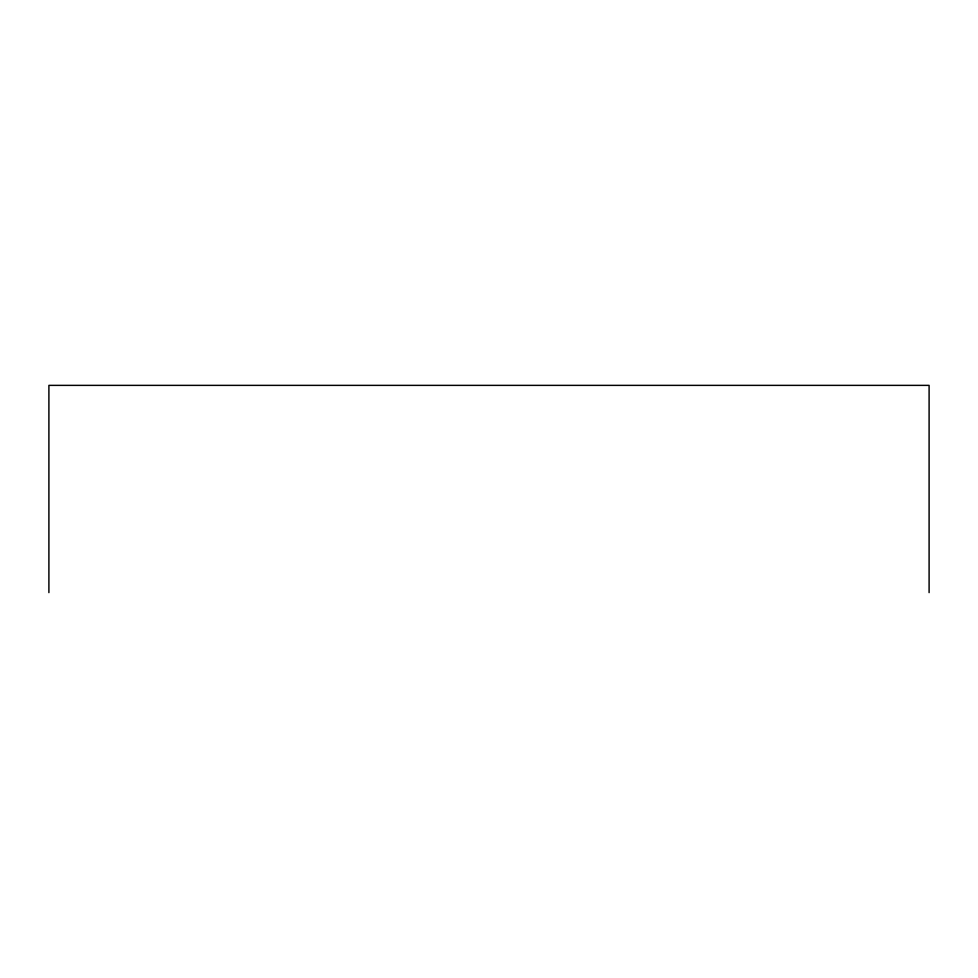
<?xml version="1.0" encoding="UTF-8"?>
<svg xmlns="http://www.w3.org/2000/svg" width="978" height="978" viewBox="0 0 978 978"><rect width="100%" height="100%" fill="white"/><g stroke="black" fill="none" stroke-linecap="round" stroke-linejoin="round"><path stroke-width="1.47" d="M929.1 592.631L929.1 385.369L48.9 385.369L48.9 592.631"/></g></svg>
